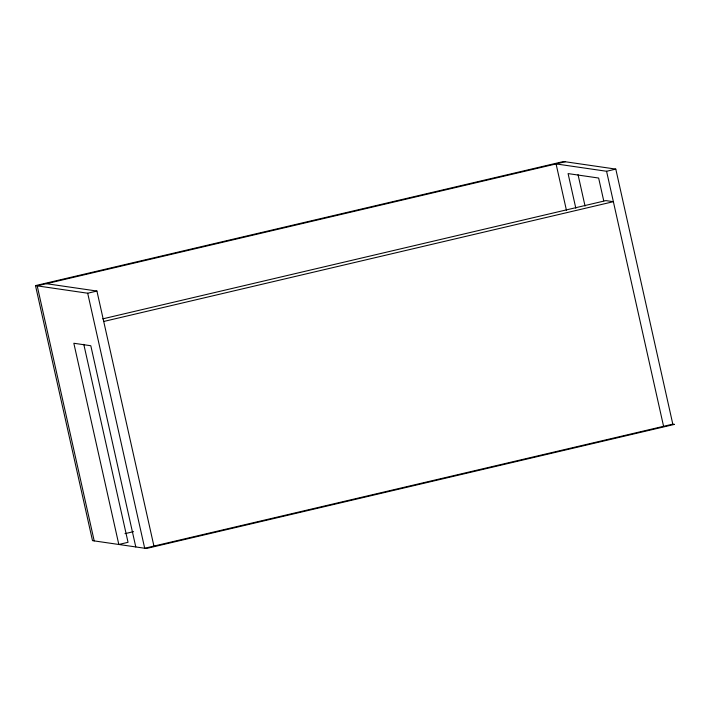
<?xml version="1.0" encoding="UTF-8"?>
<svg xmlns="http://www.w3.org/2000/svg" width="710" height="710" viewBox="0 0 710 710"><rect width="100%" height="100%" fill="white"/><g stroke="black" fill="none" stroke-linecap="round" stroke-linejoin="round"><path stroke-width="1.06" d="M35.5 285.615L563.598 161.507L615.801 169.104L672.805 424.136L674.5 424.385L146.402 548.493L92.504 540.647L35.5 285.615L87.694 293.221L96.924 291.047L153.928 546.079M565.302 161.756L37.195 285.864L94.199 540.896M566.473 210.444L556.072 163.921L606.571 171.27L615.801 169.104M102.755 318.861L605.923 200.61L613.369 201.693L103.722 321.47M124.969 533.663L133.587 531.639M672.805 424.136L144.698 548.244L87.694 293.221M46.425 283.698L96.924 291.047M606.571 171.27L663.575 426.302M603.722 200.77L598.645 178.041L568.089 173.595L575.828 208.225M578.038 174.669L585.058 206.051M135.787 546.948L90.809 345.734L73.84 343.258L118.818 544.481L128.04 542.307L83.789 344.341"/></g></svg>
